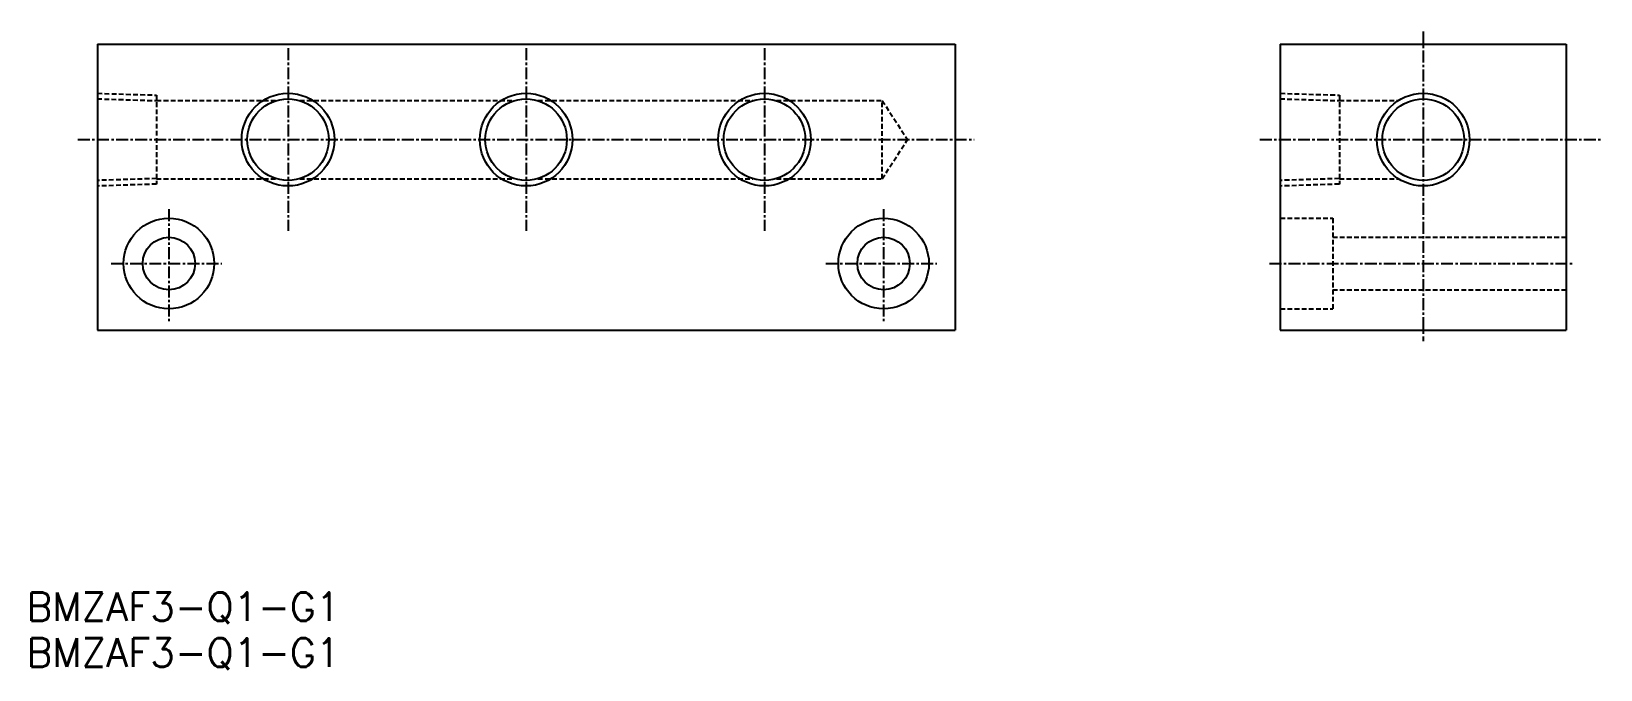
# Model space of a CAD drawing. Extents: x 567 to 731, y 205 to 272.
import ezdxf

# ---------------------------------------------------------------- set-up
doc = ezdxf.new("R2010")
doc.units = 0
doc.linetypes.add('CENTER', pattern=[2, 1.25, -0.25, 0.25, -0.25])
doc.linetypes.add('DASHED', pattern=[0.75, 0.5, -0.25])
doc.layers.get('0').update_dxf_attribs({"linetype": 'CONTINUOUS'})
doc.layers.add('CENTER', color=1, linetype='CENTER')
doc.styles.get("Standard").update_dxf_attribs({"font": 'txt.shx', "bigfont": '@extfont2.shx'})

msp = doc.modelspace()

# ---------------------------------------------------------------- linework, layer by layer
at = {"color": 7, "linetype": 'CONTINUOUS'}
for p, q in [((573.6, 270.45), (663.6, 270.45)), ((573.6, 270.45), (573.6, 240.45)), ((663.6, 270.45), (663.6, 240.45)), ((697.72, 270.45), (727.72, 270.45)), ((697.72, 270.45), (697.72, 240.45)), ((727.72, 270.45), (727.72, 240.45)), ((573.6, 240.45), (663.6, 240.45)), ((697.72, 240.45), (727.72, 240.45))]:
    msp.add_line(p, q, dxfattribs=at)
at = {"color": 3, "linetype": 'DASHED'}
for p, q in [((573.6, 265.31), (579.8, 265.12)), ((579.8, 265.12), (579.8, 255.78)), ((697.72, 265.31), (703.92, 265.12)), ((703.92, 265.12), (703.92, 255.78)), ((573.58, 264.73), (579.8, 264.54)), ((579.8, 264.55), (592.36, 264.55)), ((594.84, 264.55), (617.34, 264.55)), ((619.82, 264.55), (642.36, 264.55)), ((644.84, 264.55), (655.94, 264.55)), ((655.94, 256.35), (655.94, 264.55)), ((655.94, 264.55), (658.6, 260.45)), ((697.7, 264.73), (703.92, 264.54)), ((703.92, 264.55), (710.1, 264.55)), ((655.94, 256.35), (658.6, 260.45)), ((579.8, 256.36), (573.58, 256.17)), ((579.8, 255.78), (573.6, 255.58)), ((579.8, 256.35), (592.36, 256.35)), ((594.84, 256.35), (617.34, 256.35)), ((619.82, 256.35), (642.36, 256.35)), ((644.84, 256.35), (655.94, 256.35)), ((703.92, 256.36), (697.7, 256.17)), ((703.92, 255.78), (697.72, 255.58)), ((703.92, 256.35), (710.1, 256.35)), ((697.72, 252.2), (703.22, 252.2)), ((703.22, 252.2), (703.22, 242.7)), ((703.22, 250.2), (727.72, 250.2)), ((703.22, 244.7), (727.72, 244.7)), ((697.72, 242.7), (703.22, 242.7))]:
    msp.add_line(p, q, dxfattribs=at)
for p, q in [((697.72, 262.95), (697.72, 262.95)), ((697.72, 255.45), (697.72, 255.45))]:
    msp.add_line(p, q)
at = {"color": 3, "linetype": 'CONTINUOUS'}
for centre in [(593.6, 260.45), (618.58, 260.45), (643.6, 260.45), (712.72, 260.45)]:
    msp.add_circle(centre, 4.86, dxfattribs=at)
at = {"color": 7, "linetype": 'CONTINUOUS'}
for centre, radius in [((593.6, 260.45), 4.28), ((618.58, 260.45), 4.28), ((643.6, 260.45), 4.28), ((712.72, 260.45), 4.28), ((581.1, 247.45), 4.75), ((656.1, 247.45), 4.75), ((581.1, 247.45), 2.75), ((656.1, 247.45), 2.75)]:
    msp.add_circle(centre, radius, dxfattribs=at)
at = {"layer": 'CENTER', "color": 1, "linetype": 'CENTER'}
for p, q in [((712.72, 271.81), (712.72, 239.29)), ((593.6, 270.03), (593.6, 250.87)), ((618.6, 270.03), (618.6, 250.87)), ((643.6, 270.03), (643.6, 250.87)), ((571.56, 260.45), (665.6, 260.45)), ((695.58, 260.45), (731.33, 260.45)), ((581.1, 253.15), (581.1, 241.22)), ((656.1, 253.15), (656.1, 241.22)), ((575.05, 247.45), (586.67, 247.45)), ((650.05, 247.45), (661.67, 247.45)), ((696.59, 247.45), (728.48, 247.45))]:
    msp.add_line(p, q, dxfattribs=at)

# ---------------------------------------------------------------- texts
at = {"color": 7, "linetype": 'CONTINUOUS'}
for p in [(566.16, 209.95), (566.16, 205.13)]:
    msp.add_text('BMZAF3-Q1-G1', height=3, dxfattribs=at).set_placement(p)

doc.saveas('drawing.dxf')
